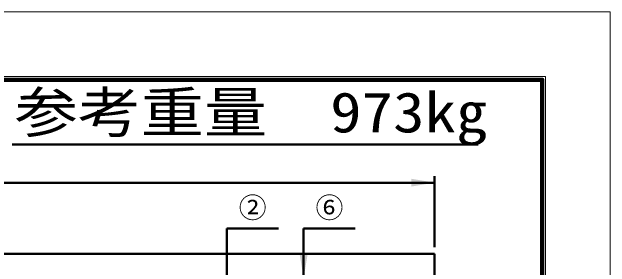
# Model space of a CAD drawing. Units: millimetres, scale not verified. Extents: x -2102 to 2102, y -1485 to 1485.
# Drawn here: x 1176 to 2102, y 1090 to 1485 of the extents above; entities that cross this region are included whole.
import ezdxf
from ezdxf.enums import TextEntityAlignment as Align

# ---------------------------------------------------------------- set-up
doc = ezdxf.new("R2010")
doc.units = ezdxf.units.MM
doc.header["$LTSCALE"] = 5
doc.layers.add('0-0_V-nasSTD', color=7, linetype='Continuous', lineweight=35)
doc.layers.add('0-1_0', color=7, linetype='Continuous', lineweight=35)
doc.styles.add('ＭＳ ゴシック', font='')
doc.styles.get('ＭＳ ゴシック').set_extended_font_data('MS Gothic')

msp = doc.modelspace()

# ---------------------------------------------------------------- linework, layer by layer
at = {"layer": '0-0_V-nasSTD', "lineweight": 50}
for p, q in [((1508.762, 1149.66), (1508.762, 768.66)), ((1627.762, 1149.66), (1627.762, 614.66))]:
    msp.add_line(p, q, dxfattribs=at)
at = {"layer": '0-0_V-nasSTD', "lineweight": 18}
for points in [[(-2102.5, -1485), (-2102.5, 1485), (2102.5, 1485), (2102.5, -1485)], [(-2002.5, -1385), (-2002.5, 1385), (2002.5, 1385), (2002.5, -1385)]]:
    msp.add_lwpolyline(points, close=True, dxfattribs=at)
at = {"layer": '0-0_V-nasSTD', "lineweight": 100}
msp.add_lwpolyline([(-1997.5, 1380), (-1997.5, -1380), (1997.5, -1380), (1997.5, 1380)], close=True, dxfattribs=at)
at = {"layer": '0-0_V-nasSTD'}
for points in [[(1794.762, 1214.66), (1794.762, 1226.66), (1830.762, 1220.66)], [(1621.762, 1108.66), (1627.762, 1072.66), (1633.762, 1108.66)]]:
    msp.add_solid(points, dxfattribs=at)
at = {"layer": '0-1_0', "lineweight": 50}
for p, q in [((1176.036, 1279.753), (1898.036, 1279.753)), ((1830.762, 1120.66), (1830.762, 1230.66)), ((-169.238, 1220.66), (1830.762, 1220.66)), ((1508.762, 1149.66), (1588.762, 1149.66)), ((1627.762, 1149.66), (1707.762, 1149.66)), ((1830.762, 1110.66), (-169.238, 1110.66)), ((1830.762, 570.66), (1830.762, 1110.66))]:
    msp.add_line(p, q, dxfattribs=at)

# ---------------------------------------------------------------- texts
at = {"layer": '0-0_V-nasSTD', "style": 'ＭＳ ゴシック', "width": 1.15}
msp.add_text('参考重量\u3000973kg', height=62.32, dxfattribs=at).set_placement((1180.036, 1279.753), align=Align.BOTTOM_LEFT)
at = {"layer": '0-0_V-nasSTD', "style": 'ＭＳ ゴシック'}
for s, p in [('②', (1527.162, 1156.66)), ('⑥', (1646.162, 1156.66))]:
    msp.add_text(s, height=31.67, dxfattribs=at).set_placement(p, align=Align.BOTTOM_LEFT)

doc.saveas('drawing.dxf')
